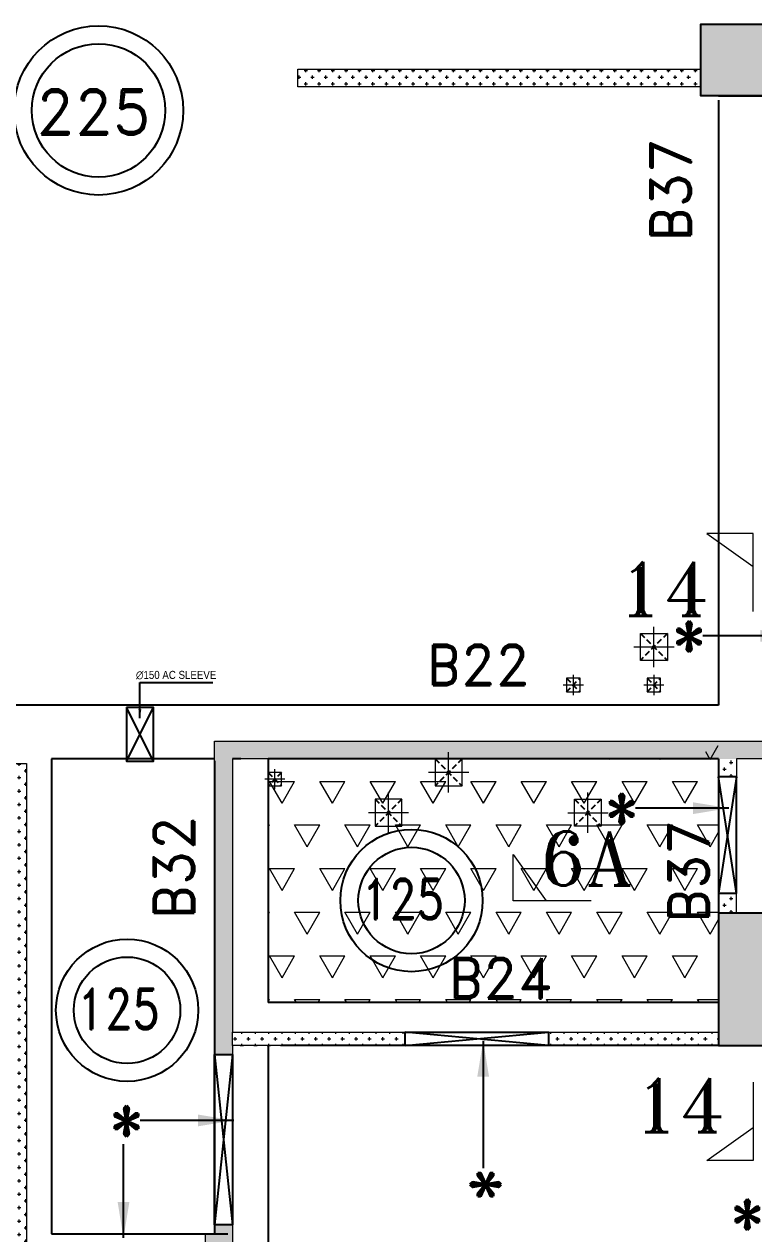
# Model space of a CAD drawing. Header units: millimetres. Extents: x 2061841 to 105821645, y -77612 to 48520811.
# Drawn here: x 2441778 to 2445852, y 6175 to 12925 of the extents above; entities that cross this region are included whole.
import ezdxf

# ---------------------------------------------------------------- set-up
doc = ezdxf.new("R2010")
doc.units = ezdxf.units.MM
doc.header["$LTSCALE"] = 10
doc.header["$MEASUREMENT"] = 0
doc.linetypes.add('$0$HIDDEN', pattern=[0.375, 0.25, -0.125])
doc.linetypes.add('HIDDEN2', pattern=[4.762499999999999, 3.175, -1.5875])
for name, color, linetype, lineweight in [('0-PL-DP CUTOUT', 32, 'Continuous', 9), ('s-opening text', 4, 'Continuous', 9), ('SEC-LINE', 1, 'Continuous', 15), ('vin nonstrwall', 3, 'Continuous', 9), ('VIN SUNK HATCH', 8, 'Continuous', 0), ('VIN_COLUMN HATCH', 33, 'Continuous', 20)]:
    doc.layers.add(name, color=color, linetype=linetype, lineweight=lineweight)
for name, color, linetype in [('A-FLOR-HIDN', 8, 'HIDDEN2'), ('BEAM NO', 2, 'Continuous'), ('S-OPENING', 6, 'Continuous'), ('SLEEVE 150 NEW', 51, 'Continuous'), ('VIN_BEAM', 4, 'Continuous'), ('VIN_COLUMN', 1, 'Continuous'), ('VIN_SLAB THK', 2, 'Continuous')]:
    doc.layers.add(name, color=color, linetype=linetype)
doc.styles.add('200', font='romand.shx', dxfattribs={"width": 0.8, "height": 225})
doc.styles.add('KCP', font='', dxfattribs={"width": 0.9, "height": 200})
doc.styles.add('MAH', font='romand.shx', dxfattribs={"height": 210})
doc.styles.add('RT', font='romant.shx', dxfattribs={"height": 250})
doc.styles.add('ST', font='romand.shx', dxfattribs={"height": 4})
doc.styles.add('WD-50', font='ARIALN.TTF', dxfattribs={"height": 150})
doc.styles.get('KCP').set_extended_font_data('Bahnschrift')
doc.dimstyles.new('GR1', dxfattribs={"dimtxt": 225, "dimasz": 125, "dimexe": 125, "dimexo": 100, "dimgap": 50, "dimtad": 1, "dimdec": 0, "dimzin": 3, "dimdsep": 46, "dimtxsty": '200', "dimblk1": 'OBLIQUE', "dimblk2": 'OBLIQUE', "dimsah": 1, "dimcen": 0.0625, "dimdle": 125, "dimclrd": 3, "dimclre": 3, "dimclrt": 2, "dimadec": 0, "dimazin": 0, "dimtfac": 1, "dimtdec": 0, "dimtix": 1, "dimtmove": 0, "dimatfit": 3, "dimfxl": 1, "dimtolj": 1, "dimtzin": 0, "dimarcsym": 0})
doc.dimstyles.new('wd-50', dxfattribs={"dimtxt": 90, "dimasz": 50, "dimexe": 35, "dimexo": 50, "dimgap": 25, "dimtad": 1, "dimrnd": 5, "dimzin": 12, "dimdsep": 46, "dimtxsty": 'WD-50', "dimblk": 'ARCHTICK', "dimblk2": 'ARCHTICK', "dimcen": 50, "dimdle": 35, "dimclrd": 5, "dimclre": 5, "dimclrt": 4, "dimadec": 0, "dimazin": 0, "dimtfac": 1, "dimtmove": 1, "dimatfit": 2, "dimfxl": 1, "dimtolj": 1, "dimtzin": 12, "dimlwd": -1, "dimlwe": -1, "dimarcsym": 0})
pattern_1 = [(0, (-40796.54909283621, 68383.67095518092), (37.5, 37.5), [18.75, -56.25]), (90, (-40787.17409283621, 68374.29595518092), (-37.49999999999999, 37.5), [18.75, -56.25])]
pattern_2 = [(0, (-25715.62228165707, 5350.523300040606), (37.5, 37.5), [18.75, -56.25]), (90, (-25706.24728165707, 5341.148300040606), (-37.49999999999999, 37.5), [18.75, -56.25])]

# ---------------------------------------------------------------- blocks, each defined once
blk = doc.blocks.new('_Oblique')
at = {"color": 0, "linetype": 'ByBlock', "lineweight": -2}
blk.add_line((-0.5, -0.5), (0.5, 0.5), dxfattribs=at)
blk = doc.blocks.new('A$C21A8152F')
at = {"layer": 'SEC-LINE'}
for p, q in [((512.9126129375945, 310.8288595213089), (292.4536703438448, 2.736486093723214)), ((512.9126129377108, 2.736486093723215), (512.9126129375945, 310.8288595213089)), ((-6.702640956216783, 2.736486093723215), (512.9126129377108, 2.736486093723215))]:
    blk.add_line(p, q, dxfattribs=at)
blk = doc.blocks.new('_ArchTick')
at = {"color": 0, "linetype": 'ByBlock', "const_width": 0.15}
blk.add_lwpolyline([(-0.5, -0.5), (0.5, 0.5)], dxfattribs=at)

msp = doc.modelspace()

# ---------------------------------------------------------------- hatches: boundary and pattern name
at = {"layer": 'vin nonstrwall'}
h = msp.add_hatch(dxfattribs=at)
h.set_pattern_fill('CROSS', color=256, scale=150)
h.set_pattern_definition([(0, (-3646.261218469124, 480.2358689814282), (37.5, 37.5), [18.75, -56.25]), (90, (-3636.886218469124, 470.8608689814282), (-37.49999999999999, 37.5), [18.75, -56.25])])
h.paths.add_polyline_path([(2443405.493018728, 12575.31021360886), (2443305.493197116, 12575.31021360885), (2443305.492914455, 12675.31064006438), (2445555.496854141, 12675.31064006438), (2445555.496854141, 12575.31064006438), (2443405.492914455, 12575.31064006438)])
h = msp.add_hatch(dxfattribs=at)
h.set_pattern_fill('CROSS', color=256, scale=150)
h.set_pattern_definition(pattern_1)
h.paths.add_polyline_path([(2446530.496204927, 8825.27463273148), (2446530.496204927, 8925.27463273148), (2443405.496854141, 8925.27463273148), (2443305.496854141, 8925.274632731482), (2442840.496854141, 8925.27463273148), (2442840.496854141, 7175.274632731494), (2442940.496854141, 7175.274632731494), (2442940.492914455, 7225.310640064379), (2442940.492914455, 7300.310640064379), (2442940.496854141, 8825.27463273148)])
h = msp.add_hatch(dxfattribs=at)
h.set_pattern_fill('CROSS', color=256, scale=150)
h.set_pattern_definition(pattern_1)
h.paths.add_polyline_path([(2441790.512117101, 6075.275084293382), (2439755.496853356, 6075.274632731509), (2439755.496853356, 6175.274632731476), (2441690.496854141, 6175.27463273148), (2441690.496854141, 8700.27463273148), (2439305.496854141, 8700.27463273148), (2439305.496854141, 8800.27463273148), (2441790.496854141, 8800.27463273148), (2441790.496854141, 6175.27463273148), (2441790.512117101, 6175.275084293382)])
h = msp.add_hatch(dxfattribs=at)
h.set_pattern_fill('CROSS', color=256, scale=150)
h.set_pattern_definition([(0, (-40796.54909283621, 69143.6711508898), (37.5, 37.5), [18.75, -56.25]), (90, (-40787.17409283621, 69134.2961508898), (-37.49999999999999, 37.5), [18.75, -56.25])])
h.paths.add_polyline_path([(2445755.519420704, 8825.27463273148), (2445655.519420704, 8825.27463273148), (2445655.496854141, 8725.274828440572), (2445755.496854141, 8725.274828440572)])
h = msp.add_hatch(dxfattribs=at)
h.set_pattern_fill('CROSS', color=256, scale=150)
h.set_pattern_definition([(0, (-51146.5265262723, 69143.54893717423), (37.5, 37.5), [18.75, -56.25]), (90, (-51137.1515262723, 69134.17393717423), (-37.49999999999999, 37.5), [18.75, -56.25])])
h.paths.add_polyline_path([(2445655.519420704, 8825.274632730956), (2445755.519420704, 8825.274632730956), (2445755.519420704, 8725.152614725013), (2445655.519420704, 8725.152614725013)])
h = msp.add_hatch(dxfattribs=at)
h.set_pattern_fill('CROSS', color=256, scale=150)
h.set_pattern_definition(pattern_1)
h.paths.add_polyline_path([(2445755.519420704, 8075.274828440688), (2445655.519420704, 8075.274828440688), (2445655.496854141, 7965.274632731698), (2445755.496854141, 7965.274632731698)])
h = msp.add_hatch(dxfattribs=at)
h.set_pattern_fill('CROSS', color=256, scale=150)
h.set_pattern_definition(pattern_2)
h.paths.add_polyline_path([(2442940.492914455, 7300.310640064379), (2443905.496854141, 7300.310640064379), (2443905.496854141, 7225.27463273148), (2442940.492914455, 7225.27463273148)])
h = msp.add_hatch(dxfattribs=at)
h.set_pattern_fill('CROSS', color=256, scale=150)
h.set_pattern_definition(pattern_2)
h.paths.add_polyline_path([(2445655.492914454, 7225.274632731582), (2444705.496854141, 7225.27463273148), (2444705.496854141, 7300.27463273148), (2445655.4928808, 7300.27463273148)], flags=17)
h = msp.add_hatch(dxfattribs=at)
h.set_pattern_fill('CROSS', color=256, scale=150)
h.set_pattern_definition(pattern_1)
h.paths.add_polyline_path([(2442940.457160709, 6225.020119908579), (2442940.496854141, 2475.27463274318), (2442740.511467886, 2475.274632743165), (2442740.511467886, 2575.274632743165), (2442840.496854141, 2575.27463274318), (2442840.496854141, 6075.27463273148), (2442790.511467886, 6075.274645284646), (2442790.511467886, 6175.020119908579), (2442840.504930025, 6175.310641035576), (2442840.457194364, 6224.892863497128)])
at = {"layer": 'VIN SUNK HATCH'}
h = msp.add_hatch(dxfattribs=at)
h.set_pattern_fill('TRIANG', color=8, scale=750)
h.set_pattern_definition([(59.99999999999999, (1672873.736111776, -43545.71164178586), (-140.6249997277446, 243.5696446571867), [140.625, -140.625]), (120, (1672873.736111776, -43545.71164178586), (-281.2499997277446, 1.571867427885287e-07), [140.6249999999989, -140.6249999999989]), (0, (1672803.423611776, -43423.92681953585), (140.625, 243.5696445), [140.625, -140.625])])
edge = h.paths.add_edge_path()
edge.add_line((2445505.392600411, 8825.27463273148), (2443140.5040768, 8815.387335627162))
edge.add_line((2443140.5040768, 8815.387335627162), (2443140.504184038, 8094.020346338906))
edge.add_line((2443140.504184038, 8094.020346338906), (2443140.504244187, 7689.410857145222))
edge.add_line((2443140.504240171, 7716.423575903367), (2443140.504277501, 7465.310608104946))
edge.add_line((2443140.504277501, 7465.310608104946), (2445655.504767086, 7465.310640064636))
edge.add_line((2445655.504767086, 7465.310640064636), (2445655.504767254, 8901.42359299853))
h = msp.add_hatch(dxfattribs=at)
h.set_pattern_fill('EARTH', color=8, scale=1500, angle=360)
h.set_pattern_definition([(0, (-3653.653743134346, 230.2352468004656), (375.0000000000001, 374.9999999999999), [375, -375]), (0, (-3653.653743134346, 370.8602468004656), (375.0000000000001, 374.9999999999999), [375, -375]), (0, (-3653.653743134346, 511.4852468004656), (375.0000000000001, 374.9999999999999), [375, -375]), (90, (-3606.778743134346, 558.3602468004656), (-374.9999999999998, 375.0000000000001), [375, -375]), (90, (-3466.153743134346, 558.3602468004656), (-374.9999999999998, 375.0000000000001), [375, -375]), (90, (-3325.528743134346, 558.3602468004656), (-374.9999999999998, 375.0000000000001), [375, -375])])
edge = h.paths.add_edge_path()
edge.add_line((2446405.504767171, 1175.274632730692), (2446405.504767171, 2200.311367470171))
edge.add_line((2446405.504767171, 2200.311367470171), (2446305.526210978, 2200.311379738514))
edge.add_line((2446305.526210978, 2200.311379738513), (2446305.456918087, 2275.276445717468))
edge.add_line((2446305.456918087, 2275.276445717468), (2446155.485781843, 2275.255647403665))
edge.add_line((2446155.485781843, 2275.255647403665), (2446155.490266145, 2475.274632731609))
edge.add_line((2446155.490266145, 2475.274632731609), (2438273.036552863, 2476.421552089768))
edge.add_line((2438273.036552863, 2476.421552089768), (2438273.036552862, 6908.310273743098))
edge.add_line((2438273.036552862, 6908.310273743098), (2436655.518210028, 6908.125913491569))
edge.add_line((2436655.518210028, 6908.125913491569), (2436655.518385869, 1505.915127985497))
edge.add_line((2436655.518385869, 1505.915127985497), (2436823.875162202, 1187.399282020462))
edge.add_line((2436823.875162202, 1187.399282020462), (2437072.628089236, 975.9233605146328))
edge.add_line((2437072.628089236, 975.9233605146328), (2437582.725661597, 775.8320209558815))
edge.add_line((2437582.725661597, 775.8320209558815), (2445998.108064946, 774.7172445014749))
edge.add_arc((2446004.394229244, 1175.778838270959), 401.1108548250602, 269.1020302135271, 359.9279778726277)
at = {"layer": 'VIN_COLUMN HATCH'}
h = msp.add_hatch(color=256, dxfattribs=at)
h.dxf.hatch_style = 1
h.paths.add_polyline_path([(2447355.496854141, 12525.27463273162), (2445555.496854141, 12525.27463273162), (2445555.496854141, 12925.27463273162), (2447355.496854141, 12925.27463273162)])
h = msp.add_hatch(color=256, dxfattribs=at)
h.dxf.hatch_style = 1
h.paths.add_polyline_path([(2445655.492914454, 7225.274632731622), (2446505.496854141, 7225.27463273162), (2446505.496854141, 7965.274632731747), (2445655.492914454, 7965.274632731744)])

# ---------------------------------------------------------------- linework, layer by layer
at = {"layer": '0-PL-DP CUTOUT', "color": 32, "ltscale": 15, "extrusion": (8.411830371458798e-09, 2.01815504827594e-08, 0.9999999999999999)}
for p, q in [((2445294.227609447, 9337.739599576518, -643584.2963360315), (2445294.227609447, 9562.739599576518, -643584.2963405724)), ((2445181.727609447, 9450.239599576518, -643584.2963373556), (2445406.727609447, 9450.239599576518, -643584.2963392483)), ((2444925.498295479, 8412.774989329344, -643584.2976868071), (2444925.498295479, 8637.774989329344, -643584.2976913479)), ((2444812.998295479, 8525.274989329344, -643584.2976881311), (2445037.998295479, 8525.274989329344, -643584.2976900238))]:
    msp.add_line(p, q, dxfattribs=at)
at = {"layer": '0-PL-DP CUTOUT', "color": 32, "ltscale": 15, "extrusion": (-2.01815504827594e-08, -8.411830371458805e-09, 0.9999999999999999)}
for p, q in [((2444844.225875161, 9294.024016035262, -643584.2977433795), (2444844.225875161, 9181.524016035262, -643584.2977443258)), ((2445294.225875161, 9294.024016035262, -643584.2977433795), (2445294.225875161, 9181.524016035262, -643584.2977443258)), ((2444900.475875161, 9237.774016035262, -643584.2977427174), (2444787.975875161, 9237.774016035262, -643584.2977449879)), ((2445350.475875161, 9237.774016035262, -643584.2977427174), (2445237.975875161, 9237.774016035262, -643584.2977449879))]:
    msp.add_line(p, q, dxfattribs=at)
at = {"layer": '0-PL-DP CUTOUT', "color": 32, "ltscale": 15, "extrusion": (-8.411830371458798e-09, 2.01815504827594e-08, 0.9999999999999999)}
for p, q in [((2444147.998310949, 8637.738977413283, -643584.2976861761), (2444147.998310949, 8862.738977413283, -643584.297690717)), ((2444260.498310949, 8750.238977413283, -643584.2976875002), (2444035.498310949, 8750.238977413283, -643584.2976893929)), ((2443812.133909985, 8412.774989330042, -643584.2976902961), (2443812.133909985, 8637.774989330042, -643584.2976948369)), ((2443924.633909985, 8525.274989330042, -643584.2976916202), (2443699.633909985, 8525.274989330042, -643584.2976935128))]:
    msp.add_line(p, q, dxfattribs=at)
at = {"layer": '0-PL-DP CUTOUT', "color": 32, "ltscale": 15, "extrusion": (-8.411830371458803e-09, 2.01815504827594e-08, 0.9999999999999999)}
for p, q in [((2443234.252268812, 8712.776578622586, -643584.2980708608), (2443121.752268812, 8712.776578622586, -643584.298071807)), ((2443178.002268812, 8656.526578622586, -643584.2980701987), (2443178.002268812, 8769.026578622586, -643584.2980724691))]:
    msp.add_line(p, q, dxfattribs=at)
at = {"layer": '0-PL-DP CUTOUT', "color": 32, "extrusion": (8.411830371458798e-09, 2.01815504827594e-08, 0.9999999999999999)}
for points, elevation in [([(2445369.233023169, 9525.25258810508), (2445369.233023169, 9375.25258810508), (2445219.233023169, 9375.25258810508), (2445219.233023169, 9525.25258810508)], -643584.2755781811), ([(2445000.503709201, 8600.287977857934), (2445000.503709201, 8450.287977857934), (2444850.503709201, 8450.287977857934), (2444850.503709201, 8600.287977857934)], -643584.2769507256)]:
    msp.add_lwpolyline(points, close=True, dxfattribs=dict(at, elevation=elevation))
at = {"layer": '0-PL-DP CUTOUT', "color": 32, "extrusion": (-2.01815504827594e-08, -8.411830371458805e-09, 0.9999999999999999)}
for points, elevation in [([(2444806.712886632, 9200.268602312919), (2444881.712886632, 9200.268602312919), (2444881.712886632, 9275.26860231292), (2444806.712886632, 9275.26860231292)], -643584.3471623064), ([(2445256.712886632, 9200.268602312919), (2445331.712886632, 9200.268602312919), (2445331.712886632, 9275.268602312919), (2445256.712886632, 9275.268602312919)], -643584.3471713881)]:
    msp.add_lwpolyline(points, close=True, dxfattribs=dict(at, elevation=elevation))
at = {"layer": '0-PL-DP CUTOUT', "color": 32, "extrusion": (-8.411830371458798e-09, 2.01815504827594e-08, 0.9999999999999999)}
for points, elevation in [([(2444072.992897227, 8825.251965942702), (2444072.992897227, 8675.251965942702), (2444222.992897227, 8675.251965942702), (2444222.992897227, 8825.251965942702)], -643584.3180716115), ([(2443737.128496263, 8600.287977859462), (2443737.128496263, 8450.287977859462), (2443887.128496263, 8450.287977859462), (2443887.128496263, 8600.287977859462)], -643584.3180774462)]:
    msp.add_lwpolyline(points, close=True, dxfattribs=dict(at, elevation=elevation))
at = {"layer": '0-PL-DP CUTOUT', "color": 32, "extrusion": (-8.411830371458803e-09, 2.01815504827594e-08, 0.9999999999999999), "elevation": -643584.3184470953}
msp.add_lwpolyline([(2443140.49685509, 8750.289567152013), (2443140.49685509, 8675.289567152013), (2443215.49685509, 8675.289567152013), (2443215.49685509, 8750.289567152013)], close=True, dxfattribs=at)
at = {"layer": 'A-FLOR-HIDN', "color": 32, "extrusion": (8.411830371458798e-09, 2.01815504827594e-08, 0.9999999999999999)}
for p, q in [((2445369.227609447, 9525.239599576518, -643584.2963404465), (2445219.227609447, 9375.239599576518, -643584.2963361575)), ((2445219.227609447, 9525.239599576518, -643584.2963391847), (2445369.227609447, 9375.239599576518, -643584.2963374193)), ((2445000.498295479, 8600.274989329344, -643584.2976912219), (2444850.498295479, 8450.274989329344, -643584.297686933)), ((2444850.498295479, 8600.274989329344, -643584.2976899602), (2445000.498295479, 8450.274989329344, -643584.2976881948))]:
    msp.add_line(p, q, dxfattribs=at)
at = {"layer": 'A-FLOR-HIDN', "color": 32, "extrusion": (-2.01815504827594e-08, -8.411830371458805e-09, 0.9999999999999999)}
for p, q in [((2444806.725875161, 9200.274016035262, -643584.2977449249), (2444881.725875161, 9275.274016035262, -643584.2977427804)), ((2444806.725875161, 9275.274016035262, -643584.297744294), (2444881.725875161, 9200.274016035262, -643584.2977434114)), ((2445256.725875161, 9200.274016035262, -643584.2977449249), (2445331.725875161, 9275.274016035262, -643584.2977427804)), ((2445256.725875161, 9275.274016035262, -643584.297744294), (2445331.725875161, 9200.274016035262, -643584.2977434114))]:
    msp.add_line(p, q, dxfattribs=at)
at = {"layer": 'A-FLOR-HIDN', "color": 32, "extrusion": (-8.411830371458798e-09, 2.01815504827594e-08, 0.9999999999999999)}
for p, q in [((2444072.998310949, 8825.238977413283, -643584.2976905911), (2444222.998310949, 8675.238977413283, -643584.2976863021)), ((2444222.998310949, 8825.238977413283, -643584.2976893294), (2444072.998310949, 8675.238977413283, -643584.2976875638)), ((2443737.133909985, 8600.274989330042, -643584.297694711), (2443887.133909985, 8450.274989330042, -643584.2976904219)), ((2443887.133909985, 8600.274989330042, -643584.2976934492), (2443737.133909985, 8450.274989330042, -643584.2976916838))]:
    msp.add_line(p, q, dxfattribs=at)
at = {"layer": 'A-FLOR-HIDN', "color": 32, "extrusion": (-8.411830371458803e-09, 2.01815504827594e-08, 0.9999999999999999)}
for p, q in [((2443140.502268812, 8750.276578622586, -643584.2980724062), (2443215.502268812, 8675.276578622586, -643584.2980702616)), ((2443215.502268812, 8750.276578622586, -643584.2980717752), (2443140.502268812, 8675.276578622586, -643584.2980708926))]:
    msp.add_line(p, q, dxfattribs=at)
at = {"layer": 'S-OPENING'}
for p, q in [((2445755.534074238, 8075.274828440688, -643584.2946838258), (2445655.504767171, 8725.274828440608, -643584.2946750841)), ((2445755.504767171, 8725.274828440572, -643584.2946838258), (2445655.504767171, 8075.274828440688, -643584.2946838258)), ((2444705.496854141, 7225.27463273148, -643584.2963778005), (2443905.496854141, 7300.27463273148, -643584.2963778005)), ((2443905.496854141, 7225.27463273148, -643584.2963778005), (2444705.496854141, 7300.27463273148, -643584.2963778005)), ((2442940.496854141, 7175.274632731494, -643584.2963778005), (2442840.457160709, 6225.020119908579, -643584.2963778005)), ((2442840.496854141, 7175.274632731494, -643584.2963778005), (2442940.496854141, 6225.020119908579, -643584.2963778005))]:
    msp.add_line(p, q, dxfattribs=at)
for points, elevation in [([(2445755.534074238, 8725.274828440572), (2445655.504767171, 8725.274828440572), (2445655.504767171, 8075.274828440688), (2445755.534074238, 8075.274828440688)], -643584.2946838258), ([(2444705.496854141, 7225.27463273148), (2443905.496854141, 7225.27463273148), (2443905.496854141, 7300.27463273148), (2444705.496854141, 7300.27463273148)], -643584.2963778005), ([(2442840.496854141, 7175.274632731494), (2442940.496854141, 7175.274632731494), (2442940.457160709, 6225.020119908579), (2442840.457160709, 6225.020119908579)], -643584.2963778005)]:
    msp.add_lwpolyline(points, close=True, dxfattribs=dict(at, elevation=elevation))
at = {"layer": 'SLEEVE 150 NEW'}
for p, q in [((2442349.837466737, 8812.822392739527, -643584.2948348899), (2442499.869639624, 9112.576249750553, -643584.2948348899)), ((2442499.837349317, 8812.573804957789, -643584.2948348899), (2442349.86972358, 9112.576249750553, -643584.2948348899))]:
    msp.add_line(p, q, dxfattribs=at)
at = {"layer": 'SLEEVE 150 NEW', "elevation": -643584.2948348899}
msp.add_lwpolyline([(2442349.869639833, 9112.576249750553), (2442349.837466737, 8812.573804957789), (2442499.837466529, 8812.573804957789), (2442499.869639624, 9112.576249750553)], close=True, dxfattribs=at)
at = {"layer": 'vin nonstrwall'}
for points, elevation in [([(2443305.62451861, 12674.96175898259), (2445555.485499283, 12674.96175898259), (2445555.485499283, 12575.31021360886), (2443305.62451861, 12575.31021360886)], -643584.2943026416), ([(2445755.496854141, 8075.27482844035), (2445655.496854141, 8075.27482844035), (2445655.496854141, 7965.274632731698), (2445755.496854141, 7965.274632731698)], -643584.2963690589), ([(2442940.492914455, 7300.310640064379), (2443905.496854141, 7300.310640064379), (2443905.496854141, 7225.27463273148), (2442940.492914455, 7225.27463273148)], -643584.2963778005), ([(2445655.492914454, 7225.274632731582), (2444705.496854141, 7225.27463273148), (2444705.496854141, 7300.27463273148), (2445655.4928808, 7300.27463273148)], -643584.2963778005), ([(2442940.496854141, 6225.147376320029), (2442940.496854141, 2475.27463274318), (2442740.511467886, 2475.274632743165), (2442740.511467886, 2575.274632743165), (2442840.496854141, 2575.27463274318), (2442840.496854141, 6075.27463273148), (2442790.511467886, 6075.274645284646), (2442790.511467886, 6175.274645284646), (2442840.457162304, 6175.310641035521), (2442840.457194364, 6224.892863497128)], -643584.2963778005)]:
    msp.add_lwpolyline(points, close=True, dxfattribs=dict(at, elevation=elevation))
for points, elevation in [([(2445655.519420704, 8825.27463273148), (2442940.496854141, 8825.27463273148), (2442940.492914455, 7300.310640064379), (2443905.496854141, 7300.27463273148), (2443905.496854141, 7225.27463273148), (2442940.492914455, 7225.310640064379), (2442940.496854141, 7175.274632731494), (2442840.496854141, 7175.274632731494), (2442840.496854141, 8925.274632731482), (2446530.496204927, 8925.27463273148), (2446530.496204927, 8825.27463273148), (2445755.519420704, 8825.27463273148)], -643584.2963778005), ([(2441790.512117101, 6075.27463273148), (2439755.496853356, 6075.274632731509), (2439755.496853356, 6175.27463273148), (2441690.496854141, 6175.27463273148), (2441690.496854141, 8700.27463273148), (2439305.496854141, 8700.27463273148), (2439305.496854141, 8800.27463273148), (2441790.496854141, 8800.27463273148), (2441790.496854141, 6175.27463273148), (2441790.512117101, 6175.27463273148), (2441790.512117101, 6075.27463273148)], -643584.2963778005), ([(2445755.519420704, 8825.274632730956), (2445755.519420704, 8725.274828440572), (2445655.519420704, 8725.274828440572), (2445655.519420704, 8825.274632730956)], -643584.2946838258)]:
    msp.add_lwpolyline(points, dxfattribs=dict(at, elevation=elevation))
at = {"layer": 'VIN_BEAM', "linetype": '$0$HIDDEN'}
for p, q in [((2445655.532152249, 12501.42363559653, -643584.2959966164), (2445655.510850394, 9125.277007336303, -643584.2959966164)), ((2445655.519420704, 9125.27463273148, -643584.2946838258), (2439305.496854141, 9125.27463273148, -643584.2946838258)), ((2445654.906831606, 9125.27463273148, -643584.2963778005), (2439305.496854141, 9125.27463273148, -643584.2963778005)), ((2441930.503387729, 8825.274632731478, -643584.2960275625), (2441930.504265144, 6175.310641034856, -643584.2960275585)), ((2442840.496854141, 8825.27463273148, -643584.2946838258), (2441930.503387729, 8825.27463273148, -643584.2946838258)), ((2442840.504056273, 8814.207932750773, -643584.2959966164), (2442840.504930025, 6175.310641035576, -643584.2959966164)), ((2443140.504313179, 7225.31064006497, -643584.2959966164), (2443140.504930114, 3075.310640047906, -643584.2959966164)), ((2445655.513224913, 7225.310640064516, -643584.2963778005), (2443215.499527924, 7225.31064006497, -643584.2959966164)), ((2441930.504265144, 6175.310641034856, -643584.2960275585), (2442915.500144769, 6175.310641035576, -643584.2959966164))]:
    msp.add_line(p, q, dxfattribs=at)
at = {"layer": 'VIN_BEAM'}
for p, q in [((2445655.514164845, 12525.31064006442, -643584.2959966164), (2445955.514164845, 12525.31064006442, -643584.2959966164)), ((2442987.825907163, 8825.27463273148, -643584.2946838258), (2442940.496854141, 8825.27463273148, -643584.2946838258)), ((2443140.504075331, 8825.27463273148, -643584.2959966164), (2443140.504277501, 7465.310640065052, -643584.2959966164)), ((2445655.519420704, 8825.27463273148, -643584.2946838258), (2443140.504075331, 8825.27463273148, -643584.2946838258)), ((2445655.507583773, 8825.27463273148, -643584.2959966164), (2445655.503873135, 7868.448401891197, -643584.2959966164)), ((2445655.51366991, 7465.310640064305, -643584.2963778005), (2443140.504277501, 7465.310640065052, -643584.2959966164))]:
    msp.add_line(p, q, dxfattribs=at)
at = {"layer": 'VIN_COLUMN', "ltscale": 125, "elevation": -643584.2963778005}
for points in [[(2447355.496854141, 12525.27463273162), (2445555.496854141, 12525.27463273162), (2445555.496854141, 12925.27463273162), (2447355.496854141, 12925.27463273162)], [(2445655.492914454, 7225.274632731622), (2446505.496854141, 7225.27463273162), (2446505.496854141, 7965.274632731747), (2445655.492914454, 7965.274632731744)]]:
    msp.add_lwpolyline(points, close=True, dxfattribs=at)
at = {"layer": 'VIN_SLAB THK', "color": 2, "linetype": 'Continuous', "ltscale": 0.25}
for centre, radius in [((2442193.3557152, 12444.0994302572, -643584.294313741), 472.1409517699481), ((2442193.3557152, 12444.0994302572, -643584.294313741), 372.1409517699481), ((2443940.653438673, 8035.177861508384, -643584.2934512729), 397.1409517699481), ((2443940.653438673, 8035.177861508384, -643584.2934512729), 297.1409517699481), ((2442352.747091751, 7422.788806567105, -643584.2959966164), 397.1409517699481), ((2442352.747091751, 7422.788806567105, -643584.2959966164), 297.1409517699481)]:
    msp.add_circle(centre, radius, dxfattribs=at)

# ---------------------------------------------------------------- block references
at = {"layer": 'SEC-LINE', "yscale": 0.8399999998509884, "zscale": 0.8399999998509884}
for p, xscale, rotation in [((2445850.816999831, 9652.723380611415, -643584.2963778005), 0.8399999998509884, 90.00000000000017), ((2444938.601322241, 8031.695899633951, -643584.2943026532), -0.8399999998509884, 359.9999999999998), ((2445850.816999831, 7014.933088443528, -643584.2963778005), -0.8399999998509884, 89.99999999999979)]:
    msp.add_blockref('A$C21A8152F', p, dxfattribs=dict(at, xscale=xscale, rotation=rotation))

# ---------------------------------------------------------------- texts
at = {"layer": 'BEAM NO', "color": 4, "style": 'MAH'}
for s, p in [('B37', (2445500.484112166, 11710.32421996553, -643196.108858036)), ('B32', (2442726.45884849, 7928.236802684285, -643196.1079113261)), ('B37', (2445600.174867374, 7906.873462508003, -643196.108858036))]:
    msp.add_text(s, height=225, rotation=90, dxfattribs=at).set_placement(p)
for s, p in [('B22', (2444022.375505598, 9237.138123408113, -643584.2938324455)), ('B24', (2444146.494182524, 7489.045467161652, -643584.2934512729))]:
    msp.add_text(s, height=225, dxfattribs=at).set_placement(p)
at = {"layer": 's-opening text', "style": 'RT', "text_generation_flag": 4}
for rotation, p in [(180, (2445593.604155254, 9293.50897236689, -643584.2955777833)), (180, (2445217.193657232, 8332.21206423637, -643584.2956067189)), (180, (2442452.171863588, 6589.602722366866, -643584.2956154605)), (270, (2444568.654894879, 6552.973516865, -643584.2956154605)), (180, (2445918.604155251, 6068.508972408061, -643584.2956154605))]:
    msp.add_text('*', height=300, rotation=rotation, dxfattribs=at).set_placement(p)
at = {"layer": 'SEC-LINE', "style": 'RT'}
for s, p in [('14', (2445092.327038602, 9624.491206518365, -643584.2963778005)), ('6A', (2444660.321656808, 8119.571976731311, -643584.2943026532)), ('14', (2445181.675352893, 6743.165262536577, -643584.2963778005))]:
    msp.add_text(s, height=300, dxfattribs=at).set_placement(p)
at = {"layer": 'SLEEVE 150 NEW', "style": 'KCP', "width": 0.9}
msp.add_text('∅150 AC SLEEVE', height=45, dxfattribs=at).set_placement((2442402.245599894, 9271.67557834088, -644381.9250100598))
at = {"layer": 'VIN_SLAB THK', "color": 2, "linetype": 'Continuous', "ltscale": 0.25, "style": 'ST'}
msp.add_text('225', height=250, dxfattribs=at).set_placement((2441843.497932659, 12310.16746903267, -643584.294313741))
at = {"layer": 'VIN_SLAB THK', "color": 2, "linetype": 'Continuous', "ltscale": 0.25, "style": 'ST', "width": 0.8}
for p in [(2443660.820537385, 7930.305085336009, -643584.2934512729), (2442072.914190462, 7317.91603039473, -643584.2959966164)]:
    msp.add_text('125', height=225, dxfattribs=at).set_placement(p)

# ---------------------------------------------------------------- leaders
at = {"layer": 's-opening text'}
for points in [[(2446089.189417569, 9511.757003088795, -643584.2955777833), (2445567.224331419, 9511.757003088798, -643584.2955777833)], [(2445712.778919547, 8550.460094958275, -643584.2956067189), (2445190.813833397, 8550.460094958278, -643584.2956067189)], [(2444340.774688058, 7251.851042121752, -643584.2956154605), (2444340.774688058, 6542.476881837949, -643584.2956154605)], [(2442947.757125902, 6807.850753088771, -643584.2956154605), (2442425.792039752, 6807.850753088775, -643584.2956154605)], [(2442332.551014108, 6152.811707880361, -643584.2956154605), (2442332.551014108, 6674.776794030344, -643584.2956154605)]]:
    msp.add_leader(points, dimstyle='GR1', override={"dimasz": 200, "dimtad": 0, "dimfxl": 125}, dxfattribs=at)
at = {"layer": 'SLEEVE 150 NEW'}
msp.add_leader([(2442423.575371491, 9052.205940860506, -643584.2948348899), (2442424.696334161, 9250.97768822757, -643584.2948348899), (2442831.087406573, 9250.97768822757, -643584.2948348899)], dimstyle='wd-50', override={"dimtxt": 200, "dimtad": 0, "dimdec": 0, "dimtxsty": 'KCP', "dimclrd": 256, "dimclre": 256, "dimclrt": 256, "dimtdec": 0, "dimarcsym": 1}, dxfattribs=at)

doc.saveas('drawing.dxf')
